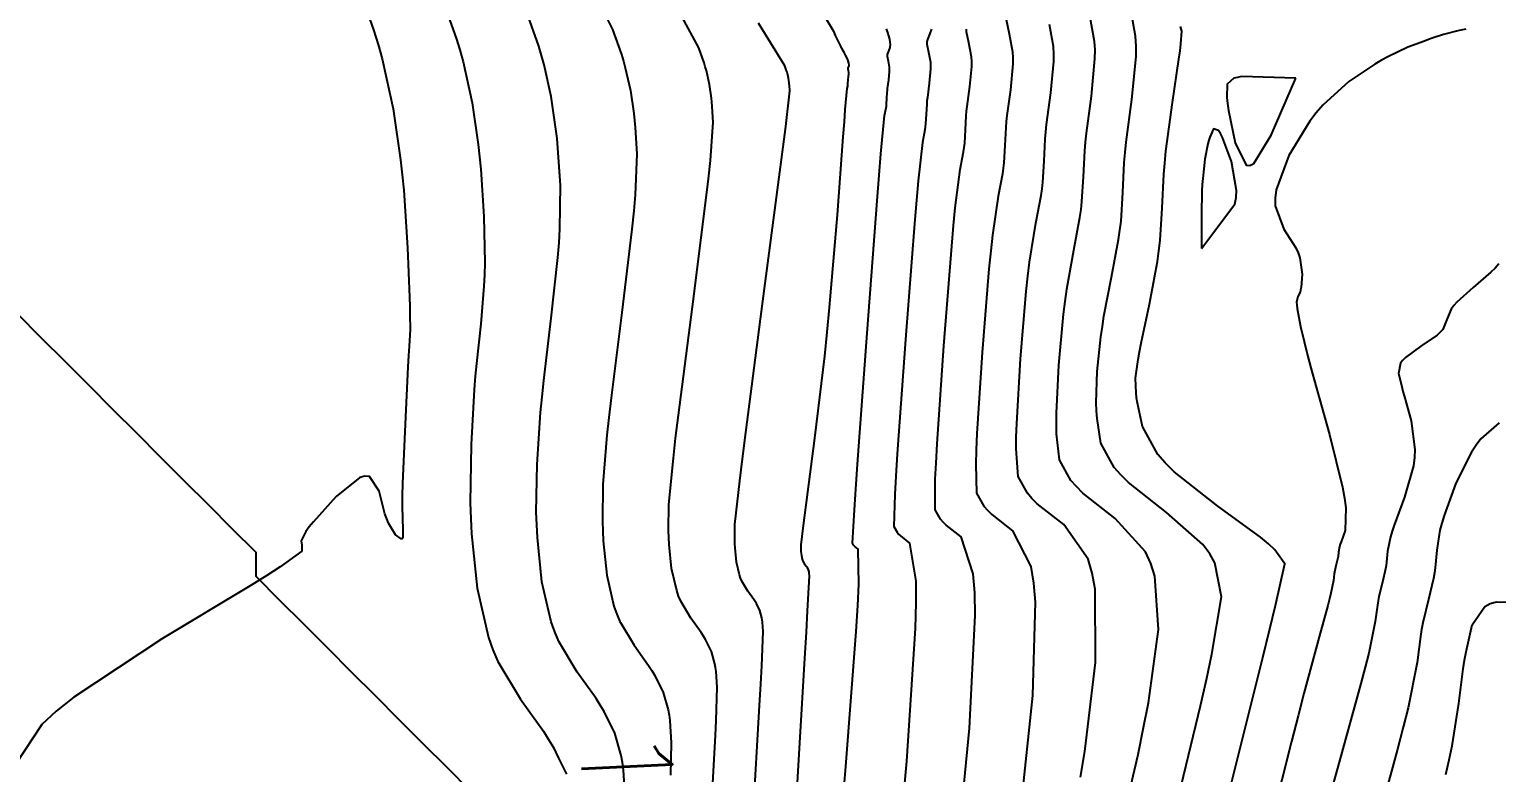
# Model space of a CAD drawing. Header units: metres. Extents: x 837117 to 838479, y 1189012 to 1191015.
# Drawn here: x 837686.6 to 837748, y 1190410.8 to 1190441.9 of the extents above; entities that cross this region are included whole.
import ezdxf

# ---------------------------------------------------------------- set-up
doc = ezdxf.new("R2010")
doc.units = ezdxf.units.M
doc.header["$LTSCALE"] = 0.3
for name, color, linetype in [('COTAS 10', 1, 'Continuous'), ('COTAS INT', 252, 'Continuous'), ('DRENAJE', 5, 'Continuous')]:
    doc.layers.add(name, color=color, linetype=linetype)
doc.styles.get("Standard").update_dxf_attribs({"font": 'simplex.shx'})

msp = doc.modelspace()

# ---------------------------------------------------------------- linework, layer by layer
at = {"layer": 'COTAS 10'}
for points in [[(837710.246, 1190443.378), (837710.979, 1190441.905), (837711.35, 1190440.862), (837711.435, 1190440.584), (837711.512, 1190440.309), (837711.725, 1190439.355), (837711.864, 1190438.386), (837711.895, 1190438.103), (837711.923, 1190437.813), (837711.994, 1190436.711), (837711.928, 1190434.995), (837711.869, 1190434.318), (837711.792, 1190433.553), (837711.367, 1190430.063), (837710.917, 1190426.487), (837710.825, 1190425.67), (837710.746, 1190424.927), (837710.578, 1190422.864), (837710.555, 1190421.323), (837710.568, 1190420.909), (837710.59, 1190420.5), (837710.737, 1190419.067), (837711.034, 1190417.768), (837711.151, 1190417.443), (837711.282, 1190417.133), (837711.308, 1190417.09), (837711.88, 1190416.141), (837712.489, 1190415.293), (837712.627, 1190415.075), (837712.752, 1190414.864), (837713.094, 1190414.162), (837713.303, 1190413.439), (837713.343, 1190413.215), (837713.376, 1190412.98), (837713.433, 1190412.048), (837713.408, 1190410.694)], [(837734.288, 1190408.168), (837735.601, 1190413.593), (837735.862, 1190414.752), (837736.079, 1190415.762), (837736.489, 1190418.168), (837736.208, 1190419.582), (837735.988, 1190419.967), (837735.708, 1190420.348), (837734.182, 1190421.698), (837732.589, 1190422.952), (837732.265, 1190423.272), (837731.993, 1190423.581), (837731.433, 1190424.597), (837731.27, 1190425.628), (837731.248, 1190425.945), (837731.236, 1190426.276), (837731.275, 1190427.588), (837731.43, 1190429.048), (837731.492, 1190429.473), (837731.561, 1190429.906), (837731.877, 1190431.545), (837732.173, 1190433.121), (837732.23, 1190433.514), (837732.275, 1190433.889), (837732.348, 1190435.09), (837732.407, 1190436.344), (837732.445, 1190436.753), (837732.491, 1190437.188), (837732.733, 1190438.982), (837732.905, 1190440.778), (837732.906, 1190441.214), (837732.887, 1190441.624), (837732.653, 1190442.884)], [(837724.342, 1190441.926), (837724.245, 1190441.678), (837724.154, 1190441.447), (837724.147, 1190441.372), (837724.148, 1190441.292), (837724.218, 1190440.961), (837724.296, 1190440.541), (837724.302, 1190440.405), (837724.302, 1190440.259), (837724.244, 1190439.661), (837724.164, 1190439.063), (837724.148, 1190438.918), (837724.136, 1190438.781), (837724.116, 1190438.363), (837724.092, 1190437.963), (837724.077, 1190437.838), (837724.058, 1190437.707), (837723.959, 1190437.182), (837723.775, 1190435.572), (837723.702, 1190434.758), (837723.62, 1190433.783), (837723.245, 1190428.929), (837722.905, 1190424.142), (837722.845, 1190423.209), (837722.8, 1190422.446), (837722.758, 1190421.109), (837722.894, 1190420.864), (837722.959, 1190420.789), (837723.037, 1190420.712), (837723.422, 1190420.41), (837723.684, 1190418.815), (837723.685, 1190417.923), (837723.655, 1190416.835), (837723.289, 1190411.281), (837722.946, 1190407.426)], [(837745.879, 1190410.731), (837746.019, 1190411.346), (837746.14, 1190411.923), (837746.422, 1190413.704), (837746.606, 1190415.145), (837746.665, 1190415.509), (837746.728, 1190415.857), (837746.986, 1190416.986), (837747.509, 1190417.756), (837747.74, 1190417.877), (837748.007, 1190417.959), (837749.281, 1190417.923)]]:
    msp.add_lwpolyline(points, dxfattribs=at)
at = {"layer": 'COTAS INT'}
for points in [[(837700.154, 1190444.191), (837700.97, 1190441.897), (837701.156, 1190441.284), (837701.326, 1190440.681), (837701.794, 1190438.581), (837702.102, 1190436.45), (837702.17, 1190435.826), (837702.23, 1190435.188), (837702.387, 1190432.764), (837702.47, 1190430.71), (837702.484, 1190430.305), (837702.495, 1190429.971), (837702.5, 1190429.357), (837702.455, 1190428.657), (837702.434, 1190428.268), (837702.41, 1190427.795), (837702.289, 1190425.384), (837702.186, 1190422.905), (837702.173, 1190422.389), (837702.166, 1190421.947), (837702.195, 1190420.966), (837702.192, 1190420.631), (837702.165, 1190420.596), (837702.126, 1190420.586), (837701.89, 1190420.759), (837701.596, 1190421.243), (837701.52, 1190421.429), (837701.447, 1190421.638), (837701.206, 1190422.578), (837700.792, 1190423.205), (837700.61, 1190423.216), (837700.4, 1190423.156), (837699.399, 1190422.355), (837698.45, 1190421.304), (837698.273, 1190421.088), (837698.132, 1190420.903), (837697.932, 1190420.506), (837697.962, 1190420.326), (837697.967, 1190420.278), (837697.97, 1190420.231), (837697.967, 1190420.07), (837697.064, 1190419.416), (837696.5, 1190419.059), (837695.798, 1190418.625), (837692.129, 1190416.421), (837688.412, 1190413.968), (837687.68, 1190413.377), (837687.078, 1190412.824), (837685.978, 1190411.145)], [(837703.762, 1190443.429), (837704.43, 1190441.552), (837704.582, 1190441.051), (837704.721, 1190440.557), (837705.104, 1190438.839), (837705.356, 1190437.095), (837705.412, 1190436.585), (837705.461, 1190436.063), (837705.59, 1190434.08), (837705.623, 1190432.138), (837705.613, 1190431.642), (837705.594, 1190431.165), (837705.456, 1190429.592), (837705.276, 1190427.934), (837705.231, 1190427.402), (837705.188, 1190426.839), (837705.052, 1190424.544), (837705.016, 1190422.1), (837705.037, 1190421.442), (837705.071, 1190420.793), (837705.303, 1190418.52), (837705.776, 1190416.458), (837705.961, 1190415.943), (837706.169, 1190415.452), (837707.118, 1190413.877), (837708.083, 1190412.533), (837708.302, 1190412.187), (837708.501, 1190411.852), (837708.717, 1190411.411), (837709.044, 1190410.738)], [(837719.576, 1190442.932), (837720.235, 1190441.841), (837720.308, 1190441.653), (837720.331, 1190441.601), (837720.355, 1190441.548), (837720.449, 1190441.355), (837720.54, 1190441.179), (837720.562, 1190441.137), (837720.583, 1190441.098), (837720.645, 1190440.981), (837720.697, 1190440.885), (837720.711, 1190440.858), (837720.725, 1190440.832), (837720.775, 1190440.737), (837720.819, 1190440.644), (837720.829, 1190440.619), (837720.838, 1190440.593), (837720.862, 1190440.502), (837720.871, 1190440.421), (837720.871, 1190440.403), (837720.868, 1190440.385), (837720.849, 1190440.336), (837720.831, 1190440.289), (837720.829, 1190440.274), (837720.83, 1190440.258), (837720.844, 1190440.192), (837720.859, 1190440.108), (837720.86, 1190440.081), (837720.86, 1190440.052), (837720.849, 1190439.932), (837720.833, 1190439.813), (837720.83, 1190439.784), (837720.827, 1190439.756), (837720.823, 1190439.673), (837720.818, 1190439.593), (837720.815, 1190439.568), (837720.812, 1190439.541), (837720.792, 1190439.436), (837720.714, 1190438.557), (837720.673, 1190438.043), (837720.625, 1190437.411), (837720.38, 1190434.151), (837720.055, 1190430.268), (837719.955, 1190429.243), (837719.851, 1190428.24), (837719.44, 1190424.799), (837719.085, 1190422.108), (837719.016, 1190421.579), (837718.961, 1190421.143), (837718.867, 1190420.344), (837718.864, 1190420.159), (837718.866, 1190420.109), (837718.869, 1190420.06), (837718.886, 1190419.888), (837718.922, 1190419.732), (837718.936, 1190419.693), (837718.952, 1190419.655), (837719.024, 1190419.536), (837719.097, 1190419.434), (837719.113, 1190419.408), (837719.129, 1190419.383), (837719.17, 1190419.298), (837719.195, 1190419.211), (837719.2, 1190419.184), (837719.204, 1190419.156), (837719.21, 1190419.044), (837719.131, 1190417.571), (837719.081, 1190416.686), (837719.018, 1190415.592), (837718.689, 1190409.918)], [(837711.508, 1190409.716), (837711.434, 1190410.922), (837711.391, 1190411.225), (837711.338, 1190411.514), (837711.069, 1190412.45), (837710.626, 1190413.358), (837710.465, 1190413.631), (837710.286, 1190413.913), (837709.499, 1190415.009), (837708.726, 1190416.292), (837708.556, 1190416.693), (837708.462, 1190416.957), (837708.405, 1190417.113), (837708.02, 1190418.794), (837707.83, 1190420.647), (837707.803, 1190421.176), (837707.786, 1190421.712), (837707.815, 1190423.704), (837707.967, 1190425.883), (837708.028, 1190426.536), (837708.097, 1190427.211), (837708.411, 1190429.827), (837708.693, 1190432.359), (837708.741, 1190432.98), (837708.775, 1190433.567), (837708.792, 1190435.395), (837708.692, 1190436.938), (837708.654, 1190437.344), (837708.61, 1190437.741), (837708.414, 1190439.097), (837708.116, 1190440.433), (837708.009, 1190440.817), (837707.89, 1190441.207), (837707.371, 1190442.667)], [(837715.054, 1190408.095), (837715.25, 1190411.624), (837715.287, 1190412.358), (837715.316, 1190412.987), (837715.359, 1190414.38), (837715.319, 1190415.039), (837715.295, 1190415.204), (837715.267, 1190415.363), (837715.119, 1190415.874), (837714.877, 1190416.37), (837714.789, 1190416.519), (837714.691, 1190416.674), (837714.261, 1190417.272), (837713.839, 1190417.974), (837713.746, 1190418.193), (837713.664, 1190418.422), (837713.453, 1190419.341), (837713.349, 1190420.353), (837713.334, 1190420.642), (837713.325, 1190420.935), (837713.341, 1190422.024), (837713.525, 1190423.97), (837713.621, 1190424.804), (837713.738, 1190425.764), (837714.323, 1190430.298), (837714.891, 1190434.748), (837714.997, 1190435.656), (837715.08, 1190436.424), (837715.197, 1190438.027), (837715.154, 1190438.688), (837715.137, 1190438.862), (837715.119, 1190439.032), (837715.035, 1190439.613), (837714.907, 1190440.186), (837714.861, 1190440.35), (837714.81, 1190440.517), (837714.587, 1190441.143), (837713.874, 1190442.451)], [(837716.871, 1190409.006), (837717.134, 1190413.608), (837717.184, 1190414.522), (837717.224, 1190415.279), (837717.285, 1190416.712), (837717.261, 1190417.097), (837717.247, 1190417.194), (837717.231, 1190417.287), (837717.145, 1190417.586), (837717.003, 1190417.876), (837716.951, 1190417.964), (837716.894, 1190418.054), (837716.642, 1190418.404), (837716.395, 1190418.815), (837716.341, 1190418.943), (837716.293, 1190419.077), (837716.17, 1190419.614), (837716.109, 1190420.207), (837716.1, 1190420.376), (837716.095, 1190420.547), (837716.104, 1190421.184), (837716.304, 1190423.014), (837716.418, 1190423.937), (837716.558, 1190425.041), (837717.278, 1190430.533), (837717.99, 1190435.942), (837718.125, 1190436.994), (837718.233, 1190437.852), (837718.399, 1190439.342), (837718.385, 1190439.563), (837718.379, 1190439.621), (837718.373, 1190439.677), (837718.345, 1190439.871), (837718.302, 1190440.062), (837718.287, 1190440.117), (837718.27, 1190440.172), (837718.196, 1190440.381), (837717.503, 1190441.524), (837717.095, 1190442.168)], [(837727.467, 1190442.325), (837727.592, 1190441.73), (837727.732, 1190440.974), (837727.744, 1190440.728), (837727.743, 1190440.467), (837727.64, 1190439.389), (837727.495, 1190438.313), (837727.467, 1190438.052), (837727.444, 1190437.807), (837727.409, 1190437.054), (837727.365, 1190436.334), (837727.338, 1190436.108), (837727.304, 1190435.872), (837727.126, 1190434.927), (837726.889, 1190433.306), (837726.818, 1190432.644), (837726.744, 1190431.889), (837726.457, 1190428.393), (837726.238, 1190424.996), (837726.206, 1190424.303), (837726.188, 1190423.719), (837726.228, 1190422.504), (837726.533, 1190421.951), (837726.682, 1190421.783), (837726.858, 1190421.608), (837727.726, 1190420.925), (837728.494, 1190419.428), (837728.606, 1190418.74), (837728.676, 1190417.934), (837728.569, 1190414.036), (837728.1, 1190409.661)], [(837730.583, 1190410.62), (837730.76, 1190411.694), (837731.209, 1190415.413), (837731.187, 1190418.483), (837731.067, 1190419.149), (837730.898, 1190419.735), (837729.878, 1190421.183), (837728.768, 1190422.056), (837728.543, 1190422.279), (837728.353, 1190422.494), (837727.963, 1190423.202), (837727.882, 1190424.355), (837727.887, 1190424.851), (837727.904, 1190425.423), (837728.063, 1190428.125), (837728.306, 1190430.942), (837728.376, 1190431.587), (837728.447, 1190432.173), (837728.71, 1190433.8), (837728.927, 1190434.955), (837728.968, 1190435.244), (837729.002, 1190435.519), (837729.055, 1190436.399), (837729.099, 1190437.319), (837729.126, 1190437.619), (837729.16, 1190437.938), (837729.338, 1190439.254), (837729.463, 1190440.57), (837729.464, 1190440.89), (837729.451, 1190441.191), (837729.279, 1190442.115)], [(837731.878, 1190406.791), (837732.992, 1190411.56), (837733.222, 1190412.686), (837733.419, 1190413.728), (837733.849, 1190416.791), (837733.697, 1190419.033), (837733.528, 1190419.558), (837733.303, 1190420.041), (837732.03, 1190421.441), (837730.679, 1190422.504), (837730.404, 1190422.776), (837730.173, 1190423.037), (837729.698, 1190423.9), (837729.576, 1190424.991), (837729.567, 1190425.398), (837729.57, 1190425.85), (837729.669, 1190427.857), (837729.868, 1190429.995), (837729.934, 1190430.53), (837730.004, 1190431.039), (837730.293, 1190432.672), (837730.55, 1190434.038), (837730.599, 1190434.379), (837730.638, 1190434.704), (837730.701, 1190435.745), (837730.753, 1190436.832), (837730.785, 1190437.186), (837730.825, 1190437.563), (837731.036, 1190439.118), (837731.184, 1190440.674), (837731.185, 1190441.052), (837731.169, 1190441.407), (837730.966, 1190442.499)], [(837720.441, 1190407.378), (837720.745, 1190411.061), (837721.18, 1190416.714), (837721.249, 1190417.803), (837721.294, 1190418.686), (837721.27, 1190420.152), (837721.127, 1190420.264), (837721.098, 1190420.293), (837721.074, 1190420.321), (837721.024, 1190420.412), (837721.106, 1190421.81), (837721.165, 1190422.662), (837721.239, 1190423.715), (837721.64, 1190429.197), (837722.058, 1190434.73), (837722.144, 1190435.815), (837722.218, 1190436.705), (837722.375, 1190438.309), (837722.435, 1190438.624), (837722.446, 1190438.703), (837722.455, 1190438.778), (837722.47, 1190439.018), (837722.481, 1190439.269), (837722.489, 1190439.351), (837722.498, 1190439.438), (837722.547, 1190439.796), (837722.581, 1190440.156), (837722.581, 1190440.243), (837722.577, 1190440.325), (837722.531, 1190440.577), (837722.489, 1190440.775), (837722.488, 1190440.823), (837722.492, 1190440.868), (837722.547, 1190441.007), (837722.605, 1190441.156), (837722.612, 1190441.208), (837722.614, 1190441.264), (837722.587, 1190441.506), (837722.513, 1190441.78), (837722.487, 1190441.857), (837722.457, 1190441.933)], [(837725.441, 1190407.627), (837725.929, 1190412.658), (837726.166, 1190417.385), (837726.146, 1190418.331), (837726.089, 1190419.121), (837725.574, 1190420.667), (837724.948, 1190421.16), (837724.82, 1190421.286), (837724.713, 1190421.407), (837724.493, 1190421.807), (837724.494, 1190423.083), (837724.526, 1190423.756), (837724.571, 1190424.569), (837724.851, 1190428.661), (837725.182, 1190432.836), (837725.26, 1190433.701), (837725.332, 1190434.439), (837725.543, 1190436.054), (837725.681, 1190436.79), (837725.707, 1190436.973), (837725.728, 1190437.148), (837725.762, 1190437.709), (837725.79, 1190438.294), (837725.807, 1190438.485), (837725.829, 1190438.688), (837725.942, 1190439.525), (837726.022, 1190440.363), (837726.023, 1190440.566), (837726.014, 1190440.758), (837725.905, 1190441.346), (837725.807, 1190441.808), (837725.806, 1190441.921)], [(837736.697, 1190409.545), (837738.211, 1190415.627), (837738.502, 1190416.818), (837738.738, 1190417.796), (837739.129, 1190419.545), (837738.718, 1190420.132), (837738.449, 1190420.375), (837738.112, 1190420.654), (837736.334, 1190421.956), (837734.499, 1190423.4), (837734.126, 1190423.769), (837733.812, 1190424.124), (837733.168, 1190425.295), (837732.964, 1190426.264), (837732.929, 1190426.492), (837732.902, 1190426.703), (837732.881, 1190427.32), (837732.992, 1190428.101), (837733.049, 1190428.416), (837733.118, 1190428.773), (837733.461, 1190430.418), (837733.796, 1190432.203), (837733.86, 1190432.649), (837733.912, 1190433.075), (837733.994, 1190434.436), (837734.062, 1190435.857), (837734.104, 1190436.32), (837734.156, 1190436.813), (837734.431, 1190438.847), (837734.699, 1190440.662), (837734.746, 1190441.018), (837734.783, 1190441.311), (837734.819, 1190441.839), (837734.772, 1190442.036)], [(837746.713, 1190441.924), (837746.437, 1190441.866), (837745.776, 1190441.701), (837745.305, 1190441.539), (837745.149, 1190441.484), (837744.983, 1190441.423), (837744.289, 1190441.163), (837743.444, 1190440.766), (837743.183, 1190440.619), (837742.909, 1190440.455), (837741.82, 1190439.728), (837740.723, 1190438.748), (837740.444, 1190438.424), (837740.176, 1190438.077), (837739.3, 1190436.637), (837738.778, 1190435.198), (837738.733, 1190434.852), (837738.732, 1190434.53), (837739.089, 1190433.555), (837739.598, 1190432.763), (837739.692, 1190432.555), (837739.766, 1190432.352), (837739.865, 1190431.661), (837739.816, 1190431.119), (837739.796, 1190431.01), (837739.775, 1190430.918), (837739.676, 1190430.736), (837739.624, 1190430.502), (837739.632, 1190430.378), (837739.65, 1190430.228), (837739.794, 1190429.471), (837740.105, 1190428.216), (837740.228, 1190427.752), (837740.366, 1190427.238), (837741, 1190424.958), (837741.551, 1190422.754), (837741.637, 1190422.287), (837741.695, 1190421.882), (837741.664, 1190420.936), (837741.488, 1190420.468), (837741.454, 1190420.364), (837741.426, 1190420.271), (837741.38, 1190420.028), (837741.364, 1190419.845), (837741.355, 1190419.789), (837741.344, 1190419.732), (837741.292, 1190419.51), (837741.234, 1190419.266), (837741.221, 1190419.195), (837741.208, 1190419.123), (837741.172, 1190418.851), (837741.062, 1190418.317), (837741.003, 1190418.08), (837740.931, 1190417.805), (837740.568, 1190416.488), (837739.932, 1190414.116), (837739.688, 1190413.176), (837739.415, 1190412.112), (837738.184, 1190407.243)], [(837739.59, 1190439.866), (837737.327, 1190439.935), (837737.149, 1190439.905), (837737.002, 1190439.865), (837736.714, 1190439.625), (837736.708, 1190439.057), (837736.739, 1190438.81), (837736.783, 1190438.524), (837737.058, 1190437.167), (837737.509, 1190436.236), (837737.665, 1190436.219), (837737.834, 1190436.306), (837738.557, 1190437.488), (837739.59, 1190439.866)], [(837735.64, 1190432.738), (837737.041, 1190434.596), (837737.097, 1190434.876), (837737.118, 1190435.172), (837736.907, 1190436.38), (837736.525, 1190437.389), (837736.438, 1190437.561), (837736.359, 1190437.686), (837736.142, 1190437.746), (837735.988, 1190437.403), (837735.949, 1190437.273), (837735.911, 1190437.129), (837735.787, 1190436.481), (837735.695, 1190435.667), (837735.678, 1190435.418), (837735.664, 1190435.158), (837735.641, 1190434.133), (837735.64, 1190432.738)], [(837748.097, 1190432.094), (837747.939, 1190431.925), (837747.766, 1190431.754), (837747.021, 1190431.109), (837746.343, 1190430.499), (837746.211, 1190430.349), (837746.105, 1190430.208), (837745.925, 1190429.764), (837745.746, 1190429.355), (837745.641, 1190429.236), (837745.511, 1190429.114), (837744.838, 1190428.65), (837744.187, 1190428.184), (837744.07, 1190428.059), (837743.982, 1190427.937), (837743.892, 1190427.515), (837744.03, 1190426.961), (837744.084, 1190426.757), (837744.145, 1190426.53), (837744.425, 1190425.523), (837744.58, 1190424.334), (837744.563, 1190423.991), (837744.52, 1190423.642), (837744.148, 1190422.333), (837743.709, 1190421.167), (837743.624, 1190420.908), (837743.555, 1190420.676), (837743.44, 1190420.07), (837743.399, 1190419.612), (837743.377, 1190419.475), (837743.351, 1190419.332), (837743.22, 1190418.778), (837743.077, 1190418.17), (837743.043, 1190417.994), (837743.012, 1190417.814), (837742.922, 1190417.135), (837742.647, 1190415.805), (837742.499, 1190415.215), (837742.32, 1190414.529), (837741.415, 1190411.247), (837740.403, 1190407.623)], [(837748.117, 1190425.443), (837747.344, 1190424.77), (837747.145, 1190424.512), (837746.951, 1190424.222), (837746.302, 1190422.914), (837745.808, 1190421.563), (837745.712, 1190421.247), (837745.634, 1190420.956), (837745.499, 1190420.112), (837745.434, 1190419.38), (837745.399, 1190419.16), (837745.358, 1190418.933), (837745.148, 1190418.047), (837744.919, 1190417.074), (837744.865, 1190416.792), (837744.816, 1190416.505), (837744.672, 1190415.419), (837744.294, 1190413.514), (837744.097, 1190412.71), (837743.86, 1190411.786), (837742.67, 1190407.447)]]:
    msp.add_lwpolyline(points, dxfattribs=at)
at = {"layer": 'DRENAJE'}
msp.add_polyline3d([(837705.046, 1190410.014, 0), (837704.047, 1190411.014, 0), (837703.047, 1190412.014, 0), (837702.047, 1190413.013, 0), (837701.048, 1190414.013, 0), (837700.048, 1190415.013, 0), (837699.048, 1190416.012, 0), (837698.049, 1190417.012, 0), (837697.049, 1190418.012, 0), (837696.049, 1190419.011, 0), (837696.049, 1190420.011, 0), (837695.05, 1190421.011, 0), (837694.05, 1190422.01, 0), (837693.05, 1190423.01, 0), (837692.051, 1190424.01, 0), (837691.051, 1190425.009, 0), (837690.051, 1190426.009, 0), (837689.052, 1190427.008, 0), (837688.052, 1190428.008, 0), (837687.052, 1190429.008, 0), (837686.053, 1190430.007, 0)], dxfattribs=at)

# ---------------------------------------------------------------- texts
at = {"layer": 'COTAS 10', "insert": (837709.6, 1190412.756), "char_height": 3.8, "attachment_point": 7, "rotation": 272.69408}
msp.add_mtext('1600', dxfattribs=at)

doc.saveas('drawing.dxf')
